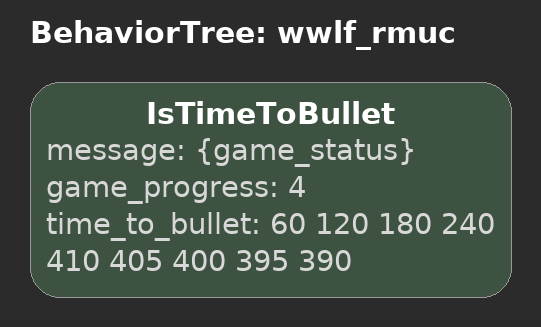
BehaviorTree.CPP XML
<?xml version="1.0" encoding="UTF-8"?>
<root BTCPP_format="4">
  <BehaviorTree ID="wwlf_rmuc">
    <IsTimeToBullet message="{game_status}"
                    game_progress="4"
                    time_to_bullet="60 120 180 240 410 405 400 395 390"/>
  </BehaviorTree>

</root>
